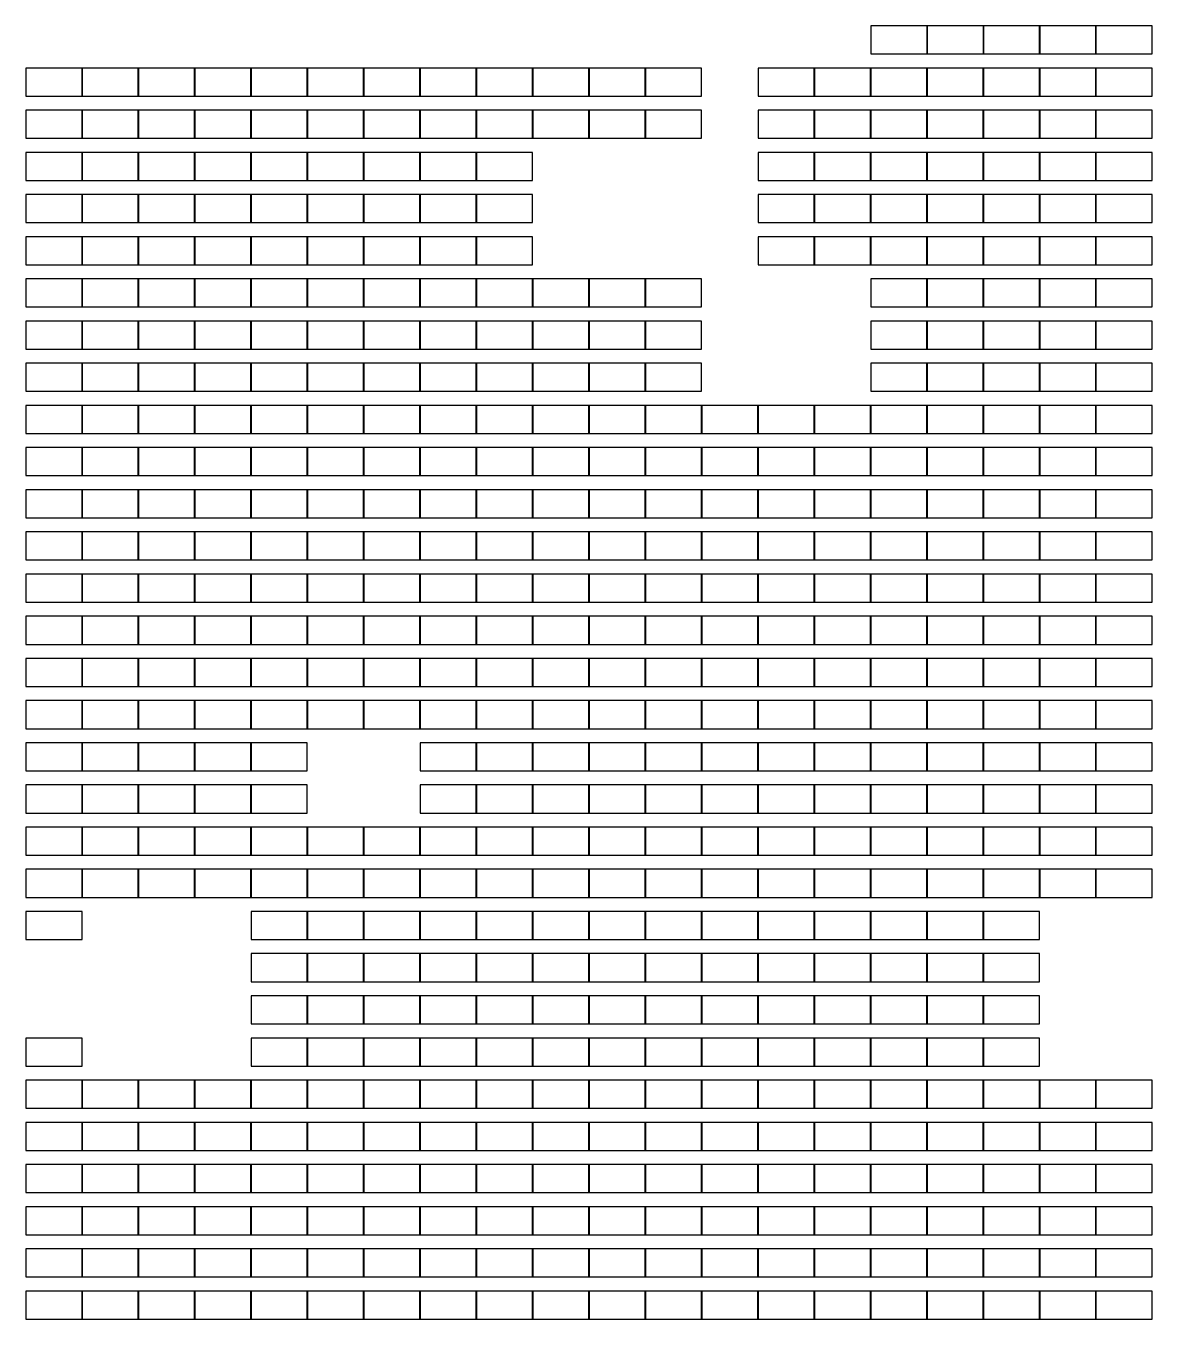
# Model space of a CAD drawing. Header units: inches. Extents: x 13940 to 21108, y 1125 to 4857.
# Drawn here: x 14092 to 15637, y 1160 to 2932 of the extents above; entities that cross this region are included whole.
import ezdxf

# ---------------------------------------------------------------- set-up
doc = ezdxf.new("R2010")
doc.units = ezdxf.units.IN
doc.header["$MEASUREMENT"] = 0
doc.layers.add('Panels', color=5, linetype='Continuous')

msp = doc.modelspace()

# ---------------------------------------------------------------- linework, layer by layer
at = {"layer": 'Panels', "color": 7, "true_color": 0xffffff, "elevation": -25.3}
for points in [[(15251.1, 2893.9), (15328.1, 2893.9), (15328.1, 2932.4), (15251.1, 2932.4)], [(15328.3, 2893.9), (15405.3, 2893.9), (15405.3, 2932.4), (15328.3, 2932.4)], [(15405.3, 2893.9), (15482.3, 2893.9), (15482.3, 2932.4), (15405.3, 2932.4)], [(15482.6, 2893.9), (15559.6, 2893.9), (15559.6, 2932.4), (15482.6, 2932.4)], [(15559.8, 2893.9), (15636.8, 2893.9), (15636.8, 2932.4), (15559.8, 2932.4)], [(14092.1, 2836.1), (14169.1, 2836.1), (14169.1, 2874.6), (14092.1, 2874.6)], [(14169.3, 2836.1), (14246.3, 2836.1), (14246.3, 2874.6), (14169.3, 2874.6)], [(14246.6, 2836.1), (14323.6, 2836.1), (14323.6, 2874.6), (14246.6, 2874.6)], [(14323.8, 2836.1), (14400.8, 2836.1), (14400.8, 2874.6), (14323.8, 2874.6)], [(14401.1, 2836.1), (14478.1, 2836.1), (14478.1, 2874.6), (14401.1, 2874.6)], [(14478.3, 2836.1), (14555.3, 2836.1), (14555.3, 2874.6), (14478.3, 2874.6)], [(14555.6, 2836.1), (14632.6, 2836.1), (14632.6, 2874.6), (14555.6, 2874.6)], [(14632.8, 2836.1), (14709.8, 2836.1), (14709.8, 2874.6), (14632.8, 2874.6)], [(14710.1, 2836.1), (14787.1, 2836.1), (14787.1, 2874.6), (14710.1, 2874.6)], [(14787.3, 2836.1), (14864.3, 2836.1), (14864.3, 2874.6), (14787.3, 2874.6)], [(14864.6, 2836.1), (14941.6, 2836.1), (14941.6, 2874.6), (14864.6, 2874.6)], [(14941.8, 2836.1), (15018.8, 2836.1), (15018.8, 2874.6), (14941.8, 2874.6)], [(15096.3, 2836.1), (15173.3, 2836.1), (15173.3, 2874.6), (15096.3, 2874.6)], [(15173.6, 2836.1), (15250.6, 2836.1), (15250.6, 2874.6), (15173.6, 2874.6)], [(15250.8, 2836.1), (15327.8, 2836.1), (15327.8, 2874.6), (15250.8, 2874.6)], [(15328.1, 2836.1), (15405.1, 2836.1), (15405.1, 2874.6), (15328.1, 2874.6)], [(15405.3, 2836.1), (15482.3, 2836.1), (15482.3, 2874.6), (15405.3, 2874.6)], [(15482.6, 2836.1), (15559.6, 2836.1), (15559.6, 2874.6), (15482.6, 2874.6)], [(15559.8, 2836.1), (15636.8, 2836.1), (15636.8, 2874.6), (15559.8, 2874.6)], [(14092.1, 2778.3), (14169.1, 2778.3), (14169.1, 2816.8), (14092.1, 2816.8)], [(14169.3, 2778.3), (14246.3, 2778.3), (14246.3, 2816.8), (14169.3, 2816.8)], [(14246.6, 2778.3), (14323.6, 2778.3), (14323.6, 2816.8), (14246.6, 2816.8)], [(14323.8, 2778.3), (14400.8, 2778.3), (14400.8, 2816.8), (14323.8, 2816.8)], [(14401.1, 2778.3), (14478.1, 2778.3), (14478.1, 2816.8), (14401.1, 2816.8)], [(14478.3, 2778.3), (14555.3, 2778.3), (14555.3, 2816.8), (14478.3, 2816.8)], [(14555.6, 2778.3), (14632.6, 2778.3), (14632.6, 2816.8), (14555.6, 2816.8)], [(14632.8, 2778.3), (14709.8, 2778.3), (14709.8, 2816.8), (14632.8, 2816.8)], [(14710.1, 2778.3), (14787.1, 2778.3), (14787.1, 2816.8), (14710.1, 2816.8)], [(14787.3, 2778.3), (14864.3, 2778.3), (14864.3, 2816.8), (14787.3, 2816.8)], [(14864.6, 2778.3), (14941.6, 2778.3), (14941.6, 2816.8), (14864.6, 2816.8)], [(14941.8, 2778.3), (15018.8, 2778.3), (15018.8, 2816.8), (14941.8, 2816.8)], [(15096.3, 2778.3), (15173.3, 2778.3), (15173.3, 2816.8), (15096.3, 2816.8)], [(15173.6, 2778.3), (15250.6, 2778.3), (15250.6, 2816.8), (15173.6, 2816.8)], [(15250.8, 2778.3), (15327.8, 2778.3), (15327.8, 2816.8), (15250.8, 2816.8)], [(15328.1, 2778.3), (15405.1, 2778.3), (15405.1, 2816.8), (15328.1, 2816.8)], [(15405.3, 2778.3), (15482.3, 2778.3), (15482.3, 2816.8), (15405.3, 2816.8)], [(15482.6, 2778.3), (15559.6, 2778.3), (15559.6, 2816.8), (15482.6, 2816.8)], [(15559.8, 2778.3), (15636.8, 2778.3), (15636.8, 2816.8), (15559.8, 2816.8)], [(14092.1, 2720.5), (14169.1, 2720.5), (14169.1, 2759), (14092.1, 2759)], [(14169.3, 2720.5), (14246.3, 2720.5), (14246.3, 2759), (14169.3, 2759)], [(14246.6, 2720.5), (14323.6, 2720.5), (14323.6, 2759), (14246.6, 2759)], [(14323.8, 2720.5), (14400.8, 2720.5), (14400.8, 2759), (14323.8, 2759)], [(14401.1, 2720.5), (14478.1, 2720.5), (14478.1, 2759), (14401.1, 2759)], [(14478.3, 2720.5), (14555.3, 2720.5), (14555.3, 2759), (14478.3, 2759)], [(14555.6, 2720.5), (14632.6, 2720.5), (14632.6, 2759), (14555.6, 2759)], [(14632.8, 2720.5), (14709.8, 2720.5), (14709.8, 2759), (14632.8, 2759)], [(14710.1, 2720.5), (14787.1, 2720.5), (14787.1, 2759), (14710.1, 2759)], [(15096.3, 2720.5), (15173.3, 2720.5), (15173.3, 2759), (15096.3, 2759)], [(15173.6, 2720.5), (15250.6, 2720.5), (15250.6, 2759), (15173.6, 2759)], [(15250.8, 2720.5), (15327.8, 2720.5), (15327.8, 2759), (15250.8, 2759)], [(15328.1, 2720.5), (15405.1, 2720.5), (15405.1, 2759), (15328.1, 2759)], [(15405.3, 2720.5), (15482.3, 2720.5), (15482.3, 2759), (15405.3, 2759)], [(15482.6, 2720.5), (15559.6, 2720.5), (15559.6, 2759), (15482.6, 2759)], [(15559.8, 2720.5), (15636.8, 2720.5), (15636.8, 2759), (15559.8, 2759)], [(14092.1, 2662.7), (14169.1, 2662.7), (14169.1, 2701.2), (14092.1, 2701.2)], [(14169.3, 2662.7), (14246.3, 2662.7), (14246.3, 2701.2), (14169.3, 2701.2)], [(14246.6, 2662.7), (14323.6, 2662.7), (14323.6, 2701.2), (14246.6, 2701.2)], [(14323.8, 2662.7), (14400.8, 2662.7), (14400.8, 2701.2), (14323.8, 2701.2)], [(14401.1, 2662.7), (14478.1, 2662.7), (14478.1, 2701.2), (14401.1, 2701.2)], [(14478.3, 2662.7), (14555.3, 2662.7), (14555.3, 2701.2), (14478.3, 2701.2)], [(14555.6, 2662.7), (14632.6, 2662.7), (14632.6, 2701.2), (14555.6, 2701.2)], [(14632.8, 2662.7), (14709.8, 2662.7), (14709.8, 2701.2), (14632.8, 2701.2)], [(14710.1, 2662.7), (14787.1, 2662.7), (14787.1, 2701.2), (14710.1, 2701.2)], [(15096.3, 2662.7), (15173.3, 2662.7), (15173.3, 2701.2), (15096.3, 2701.2)], [(15173.6, 2662.7), (15250.6, 2662.7), (15250.6, 2701.2), (15173.6, 2701.2)], [(15250.8, 2662.7), (15327.8, 2662.7), (15327.8, 2701.2), (15250.8, 2701.2)], [(15328.1, 2662.7), (15405.1, 2662.7), (15405.1, 2701.2), (15328.1, 2701.2)], [(15405.3, 2662.7), (15482.3, 2662.7), (15482.3, 2701.2), (15405.3, 2701.2)], [(15482.6, 2662.7), (15559.6, 2662.7), (15559.6, 2701.2), (15482.6, 2701.2)], [(15559.8, 2662.7), (15636.8, 2662.7), (15636.8, 2701.2), (15559.8, 2701.2)], [(14092.1, 2604.9), (14169.1, 2604.9), (14169.1, 2643.4), (14092.1, 2643.4)], [(14169.3, 2604.9), (14246.3, 2604.9), (14246.3, 2643.4), (14169.3, 2643.4)], [(14246.6, 2604.9), (14323.6, 2604.9), (14323.6, 2643.4), (14246.6, 2643.4)], [(14323.8, 2604.9), (14400.8, 2604.9), (14400.8, 2643.4), (14323.8, 2643.4)], [(14401.1, 2604.9), (14478.1, 2604.9), (14478.1, 2643.4), (14401.1, 2643.4)], [(14478.3, 2604.9), (14555.3, 2604.9), (14555.3, 2643.4), (14478.3, 2643.4)], [(14555.6, 2604.9), (14632.6, 2604.9), (14632.6, 2643.4), (14555.6, 2643.4)], [(14632.8, 2604.9), (14709.8, 2604.9), (14709.8, 2643.4), (14632.8, 2643.4)], [(14710.1, 2604.9), (14787.1, 2604.9), (14787.1, 2643.4), (14710.1, 2643.4)], [(15096.3, 2604.9), (15173.3, 2604.9), (15173.3, 2643.4), (15096.3, 2643.4)], [(15173.6, 2604.9), (15250.6, 2604.9), (15250.6, 2643.4), (15173.6, 2643.4)], [(15250.8, 2604.9), (15327.8, 2604.9), (15327.8, 2643.4), (15250.8, 2643.4)], [(15328.1, 2604.9), (15405.1, 2604.9), (15405.1, 2643.4), (15328.1, 2643.4)], [(15405.3, 2604.9), (15482.3, 2604.9), (15482.3, 2643.4), (15405.3, 2643.4)], [(15482.6, 2604.9), (15559.6, 2604.9), (15559.6, 2643.4), (15482.6, 2643.4)], [(15559.8, 2604.9), (15636.8, 2604.9), (15636.8, 2643.4), (15559.8, 2643.4)], [(14092.1, 2547.1), (14169.1, 2547.1), (14169.1, 2585.6), (14092.1, 2585.6)], [(14169.3, 2547.1), (14246.3, 2547.1), (14246.3, 2585.6), (14169.3, 2585.6)], [(14246.6, 2547.1), (14323.6, 2547.1), (14323.6, 2585.6), (14246.6, 2585.6)], [(14323.8, 2547.1), (14400.8, 2547.1), (14400.8, 2585.6), (14323.8, 2585.6)], [(14401.1, 2547.1), (14478.1, 2547.1), (14478.1, 2585.6), (14401.1, 2585.6)], [(14478.3, 2547.1), (14555.3, 2547.1), (14555.3, 2585.6), (14478.3, 2585.6)], [(14555.6, 2547.1), (14632.6, 2547.1), (14632.6, 2585.6), (14555.6, 2585.6)], [(14632.8, 2547.1), (14709.8, 2547.1), (14709.8, 2585.6), (14632.8, 2585.6)], [(14710.1, 2547.1), (14787.1, 2547.1), (14787.1, 2585.6), (14710.1, 2585.6)], [(14787.3, 2547.1), (14864.3, 2547.1), (14864.3, 2585.6), (14787.3, 2585.6)], [(14864.6, 2547.1), (14941.6, 2547.1), (14941.6, 2585.6), (14864.6, 2585.6)], [(14941.8, 2547.1), (15018.8, 2547.1), (15018.8, 2585.6), (14941.8, 2585.6)], [(15250.8, 2547.1), (15327.8, 2547.1), (15327.8, 2585.6), (15250.8, 2585.6)], [(15328.1, 2547.1), (15405.1, 2547.1), (15405.1, 2585.6), (15328.1, 2585.6)], [(15405.3, 2547.1), (15482.3, 2547.1), (15482.3, 2585.6), (15405.3, 2585.6)], [(15482.6, 2547.1), (15559.6, 2547.1), (15559.6, 2585.6), (15482.6, 2585.6)], [(15559.8, 2547.1), (15636.8, 2547.1), (15636.8, 2585.6), (15559.8, 2585.6)], [(14092.1, 2489.3), (14169.1, 2489.3), (14169.1, 2527.8), (14092.1, 2527.8)], [(14169.3, 2489.3), (14246.3, 2489.3), (14246.3, 2527.8), (14169.3, 2527.8)], [(14246.6, 2489.3), (14323.6, 2489.3), (14323.6, 2527.8), (14246.6, 2527.8)], [(14323.8, 2489.3), (14400.8, 2489.3), (14400.8, 2527.8), (14323.8, 2527.8)], [(14401.1, 2489.3), (14478.1, 2489.3), (14478.1, 2527.8), (14401.1, 2527.8)], [(14478.3, 2489.3), (14555.3, 2489.3), (14555.3, 2527.8), (14478.3, 2527.8)], [(14555.6, 2489.3), (14632.6, 2489.3), (14632.6, 2527.8), (14555.6, 2527.8)], [(14632.8, 2489.3), (14709.8, 2489.3), (14709.8, 2527.8), (14632.8, 2527.8)], [(14710.1, 2489.3), (14787.1, 2489.3), (14787.1, 2527.8), (14710.1, 2527.8)], [(14787.3, 2489.3), (14864.3, 2489.3), (14864.3, 2527.8), (14787.3, 2527.8)], [(14864.6, 2489.3), (14941.6, 2489.3), (14941.6, 2527.8), (14864.6, 2527.8)], [(14941.8, 2489.3), (15018.8, 2489.3), (15018.8, 2527.8), (14941.8, 2527.8)], [(15250.8, 2489.3), (15327.8, 2489.3), (15327.8, 2527.8), (15250.8, 2527.8)], [(15328.1, 2489.3), (15405.1, 2489.3), (15405.1, 2527.8), (15328.1, 2527.8)], [(15405.3, 2489.3), (15482.3, 2489.3), (15482.3, 2527.8), (15405.3, 2527.8)], [(15482.6, 2489.3), (15559.6, 2489.3), (15559.6, 2527.8), (15482.6, 2527.8)], [(15559.8, 2489.3), (15636.8, 2489.3), (15636.8, 2527.8), (15559.8, 2527.8)], [(14092.1, 2431.5), (14169.1, 2431.5), (14169.1, 2469.9), (14092.1, 2469.9)], [(14169.3, 2431.5), (14246.3, 2431.5), (14246.3, 2469.9), (14169.3, 2469.9)], [(14246.6, 2431.5), (14323.6, 2431.5), (14323.6, 2469.9), (14246.6, 2469.9)], [(14323.8, 2431.5), (14400.8, 2431.5), (14400.8, 2469.9), (14323.8, 2469.9)], [(14401.1, 2431.5), (14478.1, 2431.5), (14478.1, 2469.9), (14401.1, 2469.9)], [(14478.3, 2431.5), (14555.3, 2431.5), (14555.3, 2469.9), (14478.3, 2469.9)], [(14555.6, 2431.5), (14632.6, 2431.5), (14632.6, 2469.9), (14555.6, 2469.9)], [(14632.8, 2431.5), (14709.8, 2431.5), (14709.8, 2469.9), (14632.8, 2469.9)], [(14710.1, 2431.5), (14787.1, 2431.5), (14787.1, 2469.9), (14710.1, 2469.9)], [(14787.3, 2431.5), (14864.3, 2431.5), (14864.3, 2469.9), (14787.3, 2469.9)], [(14864.6, 2431.5), (14941.6, 2431.5), (14941.6, 2469.9), (14864.6, 2469.9)], [(14941.8, 2431.5), (15018.8, 2431.5), (15018.8, 2469.9), (14941.8, 2469.9)], [(15250.8, 2431.5), (15327.8, 2431.5), (15327.8, 2469.9), (15250.8, 2469.9)], [(15328.1, 2431.5), (15405.1, 2431.5), (15405.1, 2469.9), (15328.1, 2469.9)], [(15405.3, 2431.5), (15482.3, 2431.5), (15482.3, 2469.9), (15405.3, 2469.9)], [(15482.6, 2431.5), (15559.6, 2431.5), (15559.6, 2469.9), (15482.6, 2469.9)], [(15559.8, 2431.5), (15636.8, 2431.5), (15636.8, 2469.9), (15559.8, 2469.9)], [(14092.1, 2373.7), (14169.1, 2373.7), (14169.1, 2412.1), (14092.1, 2412.1)], [(14169.3, 2373.7), (14246.3, 2373.7), (14246.3, 2412.1), (14169.3, 2412.1)], [(14246.6, 2373.7), (14323.6, 2373.7), (14323.6, 2412.1), (14246.6, 2412.1)], [(14323.8, 2373.7), (14400.8, 2373.7), (14400.8, 2412.1), (14323.8, 2412.1)], [(14401.1, 2373.7), (14478.1, 2373.7), (14478.1, 2412.1), (14401.1, 2412.1)], [(14478.3, 2373.7), (14555.3, 2373.7), (14555.3, 2412.1), (14478.3, 2412.1)], [(14555.6, 2373.7), (14632.6, 2373.7), (14632.6, 2412.1), (14555.6, 2412.1)], [(14632.8, 2373.7), (14709.8, 2373.7), (14709.8, 2412.1), (14632.8, 2412.1)], [(14710.1, 2373.7), (14787.1, 2373.7), (14787.1, 2412.1), (14710.1, 2412.1)], [(14787.3, 2373.7), (14864.3, 2373.7), (14864.3, 2412.1), (14787.3, 2412.1)], [(14864.6, 2373.7), (14941.6, 2373.7), (14941.6, 2412.1), (14864.6, 2412.1)], [(14941.8, 2373.7), (15018.8, 2373.7), (15018.8, 2412.1), (14941.8, 2412.1)], [(15019.1, 2373.7), (15096.1, 2373.7), (15096.1, 2412.1), (15019.1, 2412.1)], [(15096.3, 2373.7), (15173.3, 2373.7), (15173.3, 2412.1), (15096.3, 2412.1)], [(15173.6, 2373.7), (15250.6, 2373.7), (15250.6, 2412.1), (15173.6, 2412.1)], [(15250.8, 2373.7), (15327.8, 2373.7), (15327.8, 2412.1), (15250.8, 2412.1)], [(15328.1, 2373.7), (15405.1, 2373.7), (15405.1, 2412.1), (15328.1, 2412.1)], [(15405.3, 2373.7), (15482.3, 2373.7), (15482.3, 2412.1), (15405.3, 2412.1)], [(15482.6, 2373.7), (15559.6, 2373.7), (15559.6, 2412.1), (15482.6, 2412.1)], [(15559.8, 2373.7), (15636.8, 2373.7), (15636.8, 2412.1), (15559.8, 2412.1)], [(14092.1, 2315.9), (14169.1, 2315.9), (14169.1, 2354.3), (14092.1, 2354.3)], [(14169.3, 2315.9), (14246.3, 2315.9), (14246.3, 2354.3), (14169.3, 2354.3)], [(14246.6, 2315.9), (14323.6, 2315.9), (14323.6, 2354.3), (14246.6, 2354.3)], [(14323.8, 2315.9), (14400.8, 2315.9), (14400.8, 2354.3), (14323.8, 2354.3)], [(14401.1, 2315.9), (14478.1, 2315.9), (14478.1, 2354.3), (14401.1, 2354.3)], [(14478.3, 2315.9), (14555.3, 2315.9), (14555.3, 2354.3), (14478.3, 2354.3)], [(14555.6, 2315.9), (14632.6, 2315.9), (14632.6, 2354.3), (14555.6, 2354.3)], [(14632.8, 2315.9), (14709.8, 2315.9), (14709.8, 2354.3), (14632.8, 2354.3)], [(14710.1, 2315.9), (14787.1, 2315.9), (14787.1, 2354.3), (14710.1, 2354.3)], [(14787.3, 2315.9), (14864.3, 2315.9), (14864.3, 2354.3), (14787.3, 2354.3)], [(14864.6, 2315.9), (14941.6, 2315.9), (14941.6, 2354.3), (14864.6, 2354.3)], [(14941.8, 2315.9), (15018.8, 2315.9), (15018.8, 2354.3), (14941.8, 2354.3)], [(15019.1, 2315.9), (15096.1, 2315.9), (15096.1, 2354.3), (15019.1, 2354.3)], [(15096.3, 2315.9), (15173.3, 2315.9), (15173.3, 2354.3), (15096.3, 2354.3)], [(15173.6, 2315.9), (15250.6, 2315.9), (15250.6, 2354.3), (15173.6, 2354.3)], [(15250.8, 2315.9), (15327.8, 2315.9), (15327.8, 2354.3), (15250.8, 2354.3)], [(15328.1, 2315.9), (15405.1, 2315.9), (15405.1, 2354.3), (15328.1, 2354.3)], [(15405.3, 2315.9), (15482.3, 2315.9), (15482.3, 2354.3), (15405.3, 2354.3)], [(15482.6, 2315.9), (15559.6, 2315.9), (15559.6, 2354.3), (15482.6, 2354.3)], [(15559.8, 2315.9), (15636.8, 2315.9), (15636.8, 2354.3), (15559.8, 2354.3)], [(14092.1, 2258.1), (14169.1, 2258.1), (14169.1, 2296.5), (14092.1, 2296.5)], [(14169.3, 2258.1), (14246.3, 2258.1), (14246.3, 2296.5), (14169.3, 2296.5)], [(14246.6, 2258.1), (14323.6, 2258.1), (14323.6, 2296.5), (14246.6, 2296.5)], [(14323.8, 2258.1), (14400.8, 2258.1), (14400.8, 2296.5), (14323.8, 2296.5)], [(14401.1, 2258.1), (14478.1, 2258.1), (14478.1, 2296.5), (14401.1, 2296.5)], [(14478.3, 2258.1), (14555.3, 2258.1), (14555.3, 2296.5), (14478.3, 2296.5)], [(14555.6, 2258.1), (14632.6, 2258.1), (14632.6, 2296.5), (14555.6, 2296.5)], [(14632.8, 2258.1), (14709.8, 2258.1), (14709.8, 2296.5), (14632.8, 2296.5)], [(14710.1, 2258.1), (14787.1, 2258.1), (14787.1, 2296.5), (14710.1, 2296.5)], [(14787.3, 2258.1), (14864.3, 2258.1), (14864.3, 2296.5), (14787.3, 2296.5)], [(14864.6, 2258.1), (14941.6, 2258.1), (14941.6, 2296.5), (14864.6, 2296.5)], [(14941.8, 2258.1), (15018.8, 2258.1), (15018.8, 2296.5), (14941.8, 2296.5)], [(15019.1, 2258.1), (15096.1, 2258.1), (15096.1, 2296.5), (15019.1, 2296.5)], [(15096.3, 2258.1), (15173.3, 2258.1), (15173.3, 2296.5), (15096.3, 2296.5)], [(15173.6, 2258.1), (15250.6, 2258.1), (15250.6, 2296.5), (15173.6, 2296.5)], [(15250.8, 2258.1), (15327.8, 2258.1), (15327.8, 2296.5), (15250.8, 2296.5)], [(15328.1, 2258.1), (15405.1, 2258.1), (15405.1, 2296.5), (15328.1, 2296.5)], [(15405.3, 2258.1), (15482.3, 2258.1), (15482.3, 2296.5), (15405.3, 2296.5)], [(15482.6, 2258.1), (15559.6, 2258.1), (15559.6, 2296.5), (15482.6, 2296.5)], [(15559.8, 2258.1), (15636.8, 2258.1), (15636.8, 2296.5), (15559.8, 2296.5)], [(14092.1, 2200.3), (14169.1, 2200.3), (14169.1, 2238.7), (14092.1, 2238.7)], [(14169.3, 2200.3), (14246.3, 2200.3), (14246.3, 2238.7), (14169.3, 2238.7)], [(14246.6, 2200.3), (14323.6, 2200.3), (14323.6, 2238.7), (14246.6, 2238.7)], [(14323.8, 2200.3), (14400.8, 2200.3), (14400.8, 2238.7), (14323.8, 2238.7)], [(14401.1, 2200.3), (14478.1, 2200.3), (14478.1, 2238.7), (14401.1, 2238.7)], [(14478.3, 2200.3), (14555.3, 2200.3), (14555.3, 2238.7), (14478.3, 2238.7)], [(14555.6, 2200.3), (14632.6, 2200.3), (14632.6, 2238.7), (14555.6, 2238.7)], [(14632.8, 2200.3), (14709.8, 2200.3), (14709.8, 2238.7), (14632.8, 2238.7)], [(14710.1, 2200.3), (14787.1, 2200.3), (14787.1, 2238.7), (14710.1, 2238.7)], [(14787.3, 2200.3), (14864.3, 2200.3), (14864.3, 2238.7), (14787.3, 2238.7)], [(14864.6, 2200.3), (14941.6, 2200.3), (14941.6, 2238.7), (14864.6, 2238.7)], [(14941.8, 2200.3), (15018.8, 2200.3), (15018.8, 2238.7), (14941.8, 2238.7)], [(15019.1, 2200.3), (15096.1, 2200.3), (15096.1, 2238.7), (15019.1, 2238.7)], [(15096.3, 2200.3), (15173.3, 2200.3), (15173.3, 2238.7), (15096.3, 2238.7)], [(15173.6, 2200.3), (15250.6, 2200.3), (15250.6, 2238.7), (15173.6, 2238.7)], [(15250.8, 2200.3), (15327.8, 2200.3), (15327.8, 2238.7), (15250.8, 2238.7)], [(15328.1, 2200.3), (15405.1, 2200.3), (15405.1, 2238.7), (15328.1, 2238.7)], [(15405.3, 2200.3), (15482.3, 2200.3), (15482.3, 2238.7), (15405.3, 2238.7)], [(15482.6, 2200.3), (15559.6, 2200.3), (15559.6, 2238.7), (15482.6, 2238.7)], [(15559.8, 2200.3), (15636.8, 2200.3), (15636.8, 2238.7), (15559.8, 2238.7)], [(14092.1, 2142.4), (14169.1, 2142.4), (14169.1, 2180.9), (14092.1, 2180.9)], [(14169.3, 2142.4), (14246.3, 2142.4), (14246.3, 2180.9), (14169.3, 2180.9)], [(14246.6, 2142.4), (14323.6, 2142.4), (14323.6, 2180.9), (14246.6, 2180.9)], [(14323.8, 2142.4), (14400.8, 2142.4), (14400.8, 2180.9), (14323.8, 2180.9)], [(14401.1, 2142.4), (14478.1, 2142.4), (14478.1, 2180.9), (14401.1, 2180.9)], [(14478.3, 2142.4), (14555.3, 2142.4), (14555.3, 2180.9), (14478.3, 2180.9)], [(14555.6, 2142.4), (14632.6, 2142.4), (14632.6, 2180.9), (14555.6, 2180.9)], [(14632.8, 2142.4), (14709.8, 2142.4), (14709.8, 2180.9), (14632.8, 2180.9)], [(14710.1, 2142.4), (14787.1, 2142.4), (14787.1, 2180.9), (14710.1, 2180.9)], [(14787.3, 2142.4), (14864.3, 2142.4), (14864.3, 2180.9), (14787.3, 2180.9)], [(14864.6, 2142.4), (14941.6, 2142.4), (14941.6, 2180.9), (14864.6, 2180.9)], [(14941.8, 2142.4), (15018.8, 2142.4), (15018.8, 2180.9), (14941.8, 2180.9)], [(15019.1, 2142.4), (15096.1, 2142.4), (15096.1, 2180.9), (15019.1, 2180.9)], [(15096.3, 2142.4), (15173.3, 2142.4), (15173.3, 2180.9), (15096.3, 2180.9)], [(15173.6, 2142.4), (15250.6, 2142.4), (15250.6, 2180.9), (15173.6, 2180.9)], [(15250.8, 2142.4), (15327.8, 2142.4), (15327.8, 2180.9), (15250.8, 2180.9)], [(15328.1, 2142.4), (15405.1, 2142.4), (15405.1, 2180.9), (15328.1, 2180.9)], [(15405.3, 2142.4), (15482.3, 2142.4), (15482.3, 2180.9), (15405.3, 2180.9)], [(15482.6, 2142.4), (15559.6, 2142.4), (15559.6, 2180.9), (15482.6, 2180.9)], [(15559.8, 2142.4), (15636.8, 2142.4), (15636.8, 2180.9), (15559.8, 2180.9)], [(14092.1, 2084.6), (14169.1, 2084.6), (14169.1, 2123.1), (14092.1, 2123.1)], [(14169.3, 2084.6), (14246.3, 2084.6), (14246.3, 2123.1), (14169.3, 2123.1)], [(14246.6, 2084.6), (14323.6, 2084.6), (14323.6, 2123.1), (14246.6, 2123.1)], [(14323.8, 2084.6), (14400.8, 2084.6), (14400.8, 2123.1), (14323.8, 2123.1)], [(14401.1, 2084.6), (14478.1, 2084.6), (14478.1, 2123.1), (14401.1, 2123.1)], [(14478.3, 2084.6), (14555.3, 2084.6), (14555.3, 2123.1), (14478.3, 2123.1)], [(14555.6, 2084.6), (14632.6, 2084.6), (14632.6, 2123.1), (14555.6, 2123.1)], [(14632.8, 2084.6), (14709.8, 2084.6), (14709.8, 2123.1), (14632.8, 2123.1)], [(14710.1, 2084.6), (14787.1, 2084.6), (14787.1, 2123.1), (14710.1, 2123.1)], [(14787.3, 2084.6), (14864.3, 2084.6), (14864.3, 2123.1), (14787.3, 2123.1)], [(14864.6, 2084.6), (14941.6, 2084.6), (14941.6, 2123.1), (14864.6, 2123.1)], [(14941.8, 2084.6), (15018.8, 2084.6), (15018.8, 2123.1), (14941.8, 2123.1)], [(15019.1, 2084.6), (15096.1, 2084.6), (15096.1, 2123.1), (15019.1, 2123.1)], [(15096.3, 2084.6), (15173.3, 2084.6), (15173.3, 2123.1), (15096.3, 2123.1)], [(15173.6, 2084.6), (15250.6, 2084.6), (15250.6, 2123.1), (15173.6, 2123.1)], [(15250.8, 2084.6), (15327.8, 2084.6), (15327.8, 2123.1), (15250.8, 2123.1)], [(15328.1, 2084.6), (15405.1, 2084.6), (15405.1, 2123.1), (15328.1, 2123.1)], [(15405.3, 2084.6), (15482.3, 2084.6), (15482.3, 2123.1), (15405.3, 2123.1)], [(15482.6, 2084.6), (15559.6, 2084.6), (15559.6, 2123.1), (15482.6, 2123.1)], [(15559.8, 2084.6), (15636.8, 2084.6), (15636.8, 2123.1), (15559.8, 2123.1)], [(14092.1, 2026.8), (14169.1, 2026.8), (14169.1, 2065.3), (14092.1, 2065.3)], [(14169.3, 2026.8), (14246.3, 2026.8), (14246.3, 2065.3), (14169.3, 2065.3)], [(14246.6, 2026.8), (14323.6, 2026.8), (14323.6, 2065.3), (14246.6, 2065.3)], [(14323.8, 2026.8), (14400.8, 2026.8), (14400.8, 2065.3), (14323.8, 2065.3)], [(14401.1, 2026.8), (14478.1, 2026.8), (14478.1, 2065.3), (14401.1, 2065.3)], [(14478.3, 2026.8), (14555.3, 2026.8), (14555.3, 2065.3), (14478.3, 2065.3)], [(14555.6, 2026.8), (14632.6, 2026.8), (14632.6, 2065.3), (14555.6, 2065.3)], [(14632.8, 2026.8), (14709.8, 2026.8), (14709.8, 2065.3), (14632.8, 2065.3)], [(14710.1, 2026.8), (14787.1, 2026.8), (14787.1, 2065.3), (14710.1, 2065.3)], [(14787.3, 2026.8), (14864.3, 2026.8), (14864.3, 2065.3), (14787.3, 2065.3)], [(14864.6, 2026.8), (14941.6, 2026.8), (14941.6, 2065.3), (14864.6, 2065.3)], [(14941.8, 2026.8), (15018.8, 2026.8), (15018.8, 2065.3), (14941.8, 2065.3)], [(15019.1, 2026.8), (15096.1, 2026.8), (15096.1, 2065.3), (15019.1, 2065.3)], [(15096.3, 2026.8), (15173.3, 2026.8), (15173.3, 2065.3), (15096.3, 2065.3)], [(15173.6, 2026.8), (15250.6, 2026.8), (15250.6, 2065.3), (15173.6, 2065.3)], [(15250.8, 2026.8), (15327.8, 2026.8), (15327.8, 2065.3), (15250.8, 2065.3)], [(15328.1, 2026.8), (15405.1, 2026.8), (15405.1, 2065.3), (15328.1, 2065.3)], [(15405.3, 2026.8), (15482.3, 2026.8), (15482.3, 2065.3), (15405.3, 2065.3)], [(15482.6, 2026.8), (15559.6, 2026.8), (15559.6, 2065.3), (15482.6, 2065.3)], [(15559.8, 2026.8), (15636.8, 2026.8), (15636.8, 2065.3), (15559.8, 2065.3)], [(14092.1, 1969), (14169.1, 1969), (14169.1, 2007.5), (14092.1, 2007.5)], [(14169.3, 1969), (14246.3, 1969), (14246.3, 2007.5), (14169.3, 2007.5)], [(14246.6, 1969), (14323.6, 1969), (14323.6, 2007.5), (14246.6, 2007.5)], [(14323.8, 1969), (14400.8, 1969), (14400.8, 2007.5), (14323.8, 2007.5)], [(14401.1, 1969), (14478.1, 1969), (14478.1, 2007.5), (14401.1, 2007.5)], [(14478.3, 1969), (14555.3, 1969), (14555.3, 2007.5), (14478.3, 2007.5)], [(14555.6, 1969), (14632.6, 1969), (14632.6, 2007.5), (14555.6, 2007.5)], [(14632.8, 1969), (14709.8, 1969), (14709.8, 2007.5), (14632.8, 2007.5)], [(14710.1, 1969), (14787.1, 1969), (14787.1, 2007.5), (14710.1, 2007.5)], [(14787.3, 1969), (14864.3, 1969), (14864.3, 2007.5), (14787.3, 2007.5)], [(14864.6, 1969), (14941.6, 1969), (14941.6, 2007.5), (14864.6, 2007.5)], [(14941.8, 1969), (15018.8, 1969), (15018.8, 2007.5), (14941.8, 2007.5)], [(15019.1, 1969), (15096.1, 1969), (15096.1, 2007.5), (15019.1, 2007.5)], [(15096.3, 1969), (15173.3, 1969), (15173.3, 2007.5), (15096.3, 2007.5)], [(15173.6, 1969), (15250.6, 1969), (15250.6, 2007.5), (15173.6, 2007.5)], [(15250.8, 1969), (15327.8, 1969), (15327.8, 2007.5), (15250.8, 2007.5)], [(15328.1, 1969), (15405.1, 1969), (15405.1, 2007.5), (15328.1, 2007.5)], [(15405.3, 1969), (15482.3, 1969), (15482.3, 2007.5), (15405.3, 2007.5)], [(15482.6, 1969), (15559.6, 1969), (15559.6, 2007.5), (15482.6, 2007.5)], [(15559.8, 1969), (15636.8, 1969), (15636.8, 2007.5), (15559.8, 2007.5)], [(14092.1, 1911.2), (14169.1, 1911.2), (14169.1, 1949.7), (14092.1, 1949.7)], [(14169.3, 1911.2), (14246.3, 1911.2), (14246.3, 1949.7), (14169.3, 1949.7)], [(14246.6, 1911.2), (14323.6, 1911.2), (14323.6, 1949.7), (14246.6, 1949.7)], [(14323.8, 1911.2), (14400.8, 1911.2), (14400.8, 1949.7), (14323.8, 1949.7)], [(14401.1, 1911.2), (14478.1, 1911.2), (14478.1, 1949.7), (14401.1, 1949.7)], [(14632.8, 1911.2), (14709.8, 1911.2), (14709.8, 1949.7), (14632.8, 1949.7)], [(14710.1, 1911.2), (14787.1, 1911.2), (14787.1, 1949.7), (14710.1, 1949.7)], [(14787.3, 1911.2), (14864.3, 1911.2), (14864.3, 1949.7), (14787.3, 1949.7)], [(14864.6, 1911.2), (14941.6, 1911.2), (14941.6, 1949.7), (14864.6, 1949.7)], [(14941.8, 1911.2), (15018.8, 1911.2), (15018.8, 1949.7), (14941.8, 1949.7)], [(15019.1, 1911.2), (15096.1, 1911.2), (15096.1, 1949.7), (15019.1, 1949.7)], [(15096.3, 1911.2), (15173.3, 1911.2), (15173.3, 1949.7), (15096.3, 1949.7)], [(15173.6, 1911.2), (15250.6, 1911.2), (15250.6, 1949.7), (15173.6, 1949.7)], [(15250.8, 1911.2), (15327.8, 1911.2), (15327.8, 1949.7), (15250.8, 1949.7)], [(15328.1, 1911.2), (15405.1, 1911.2), (15405.1, 1949.7), (15328.1, 1949.7)], [(15405.3, 1911.2), (15482.3, 1911.2), (15482.3, 1949.7), (15405.3, 1949.7)], [(15482.6, 1911.2), (15559.6, 1911.2), (15559.6, 1949.7), (15482.6, 1949.7)], [(15559.8, 1911.2), (15636.8, 1911.2), (15636.8, 1949.7), (15559.8, 1949.7)], [(14092.1, 1853.4), (14169.1, 1853.4), (14169.1, 1891.9), (14092.1, 1891.9)], [(14169.3, 1853.4), (14246.3, 1853.4), (14246.3, 1891.9), (14169.3, 1891.9)], [(14246.6, 1853.4), (14323.6, 1853.4), (14323.6, 1891.9), (14246.6, 1891.9)], [(14323.8, 1853.4), (14400.8, 1853.4), (14400.8, 1891.9), (14323.8, 1891.9)], [(14401.1, 1853.4), (14478.1, 1853.4), (14478.1, 1891.9), (14401.1, 1891.9)], [(14632.8, 1853.4), (14709.8, 1853.4), (14709.8, 1891.9), (14632.8, 1891.9)], [(14710.1, 1853.4), (14787.1, 1853.4), (14787.1, 1891.9), (14710.1, 1891.9)], [(14787.3, 1853.4), (14864.3, 1853.4), (14864.3, 1891.9), (14787.3, 1891.9)], [(14864.6, 1853.4), (14941.6, 1853.4), (14941.6, 1891.9), (14864.6, 1891.9)], [(14941.8, 1853.4), (15018.8, 1853.4), (15018.8, 1891.9), (14941.8, 1891.9)], [(15019.1, 1853.4), (15096.1, 1853.4), (15096.1, 1891.9), (15019.1, 1891.9)], [(15096.3, 1853.4), (15173.3, 1853.4), (15173.3, 1891.9), (15096.3, 1891.9)], [(15173.6, 1853.4), (15250.6, 1853.4), (15250.6, 1891.9), (15173.6, 1891.9)], [(15250.8, 1853.4), (15327.8, 1853.4), (15327.8, 1891.9), (15250.8, 1891.9)], [(15328.1, 1853.4), (15405.1, 1853.4), (15405.1, 1891.9), (15328.1, 1891.9)], [(15405.3, 1853.4), (15482.3, 1853.4), (15482.3, 1891.9), (15405.3, 1891.9)], [(15482.6, 1853.4), (15559.6, 1853.4), (15559.6, 1891.9), (15482.6, 1891.9)], [(15559.8, 1853.4), (15636.8, 1853.4), (15636.8, 1891.9), (15559.8, 1891.9)], [(14092.1, 1795.6), (14169.1, 1795.6), (14169.1, 1834.1), (14092.1, 1834.1)], [(14169.3, 1795.6), (14246.3, 1795.6), (14246.3, 1834.1), (14169.3, 1834.1)], [(14246.6, 1795.6), (14323.6, 1795.6), (14323.6, 1834.1), (14246.6, 1834.1)], [(14323.8, 1795.6), (14400.8, 1795.6), (14400.8, 1834.1), (14323.8, 1834.1)], [(14401.1, 1795.6), (14478.1, 1795.6), (14478.1, 1834.1), (14401.1, 1834.1)], [(14478.3, 1795.6), (14555.3, 1795.6), (14555.3, 1834.1), (14478.3, 1834.1)], [(14555.6, 1795.6), (14632.6, 1795.6), (14632.6, 1834.1), (14555.6, 1834.1)], [(14632.8, 1795.6), (14709.8, 1795.6), (14709.8, 1834.1), (14632.8, 1834.1)], [(14710.1, 1795.6), (14787.1, 1795.6), (14787.1, 1834.1), (14710.1, 1834.1)], [(14787.3, 1795.6), (14864.3, 1795.6), (14864.3, 1834.1), (14787.3, 1834.1)], [(14864.6, 1795.6), (14941.6, 1795.6), (14941.6, 1834.1), (14864.6, 1834.1)], [(14941.8, 1795.6), (15018.8, 1795.6), (15018.8, 1834.1), (14941.8, 1834.1)], [(15019.1, 1795.6), (15096.1, 1795.6), (15096.1, 1834.1), (15019.1, 1834.1)], [(15096.3, 1795.6), (15173.3, 1795.6), (15173.3, 1834.1), (15096.3, 1834.1)], [(15173.6, 1795.6), (15250.6, 1795.6), (15250.6, 1834.1), (15173.6, 1834.1)], [(15250.8, 1795.6), (15327.8, 1795.6), (15327.8, 1834.1), (15250.8, 1834.1)], [(15328.1, 1795.6), (15405.1, 1795.6), (15405.1, 1834.1), (15328.1, 1834.1)], [(15405.3, 1795.6), (15482.3, 1795.6), (15482.3, 1834.1), (15405.3, 1834.1)], [(15482.6, 1795.6), (15559.6, 1795.6), (15559.6, 1834.1), (15482.6, 1834.1)], [(15559.8, 1795.6), (15636.8, 1795.6), (15636.8, 1834.1), (15559.8, 1834.1)], [(14092.1, 1737.8), (14169.1, 1737.8), (14169.1, 1776.3), (14092.1, 1776.3)], [(14169.3, 1737.8), (14246.3, 1737.8), (14246.3, 1776.3), (14169.3, 1776.3)], [(14246.6, 1737.8), (14323.6, 1737.8), (14323.6, 1776.3), (14246.6, 1776.3)], [(14323.8, 1737.8), (14400.8, 1737.8), (14400.8, 1776.3), (14323.8, 1776.3)], [(14401.1, 1737.8), (14478.1, 1737.8), (14478.1, 1776.3), (14401.1, 1776.3)], [(14478.3, 1737.8), (14555.3, 1737.8), (14555.3, 1776.3), (14478.3, 1776.3)], [(14555.6, 1737.8), (14632.6, 1737.8), (14632.6, 1776.3), (14555.6, 1776.3)], [(14632.8, 1737.8), (14709.8, 1737.8), (14709.8, 1776.3), (14632.8, 1776.3)], [(14710.1, 1737.8), (14787.1, 1737.8), (14787.1, 1776.3), (14710.1, 1776.3)], [(14787.3, 1737.8), (14864.3, 1737.8), (14864.3, 1776.3), (14787.3, 1776.3)], [(14864.6, 1737.8), (14941.6, 1737.8), (14941.6, 1776.3), (14864.6, 1776.3)], [(14941.8, 1737.8), (15018.8, 1737.8), (15018.8, 1776.3), (14941.8, 1776.3)], [(15019.1, 1737.8), (15096.1, 1737.8), (15096.1, 1776.3), (15019.1, 1776.3)], [(15096.3, 1737.8), (15173.3, 1737.8), (15173.3, 1776.3), (15096.3, 1776.3)], [(15173.6, 1737.8), (15250.6, 1737.8), (15250.6, 1776.3), (15173.6, 1776.3)], [(15250.8, 1737.8), (15327.8, 1737.8), (15327.8, 1776.3), (15250.8, 1776.3)], [(15328.1, 1737.8), (15405.1, 1737.8), (15405.1, 1776.3), (15328.1, 1776.3)], [(15405.3, 1737.8), (15482.3, 1737.8), (15482.3, 1776.3), (15405.3, 1776.3)], [(15482.6, 1737.8), (15559.6, 1737.8), (15559.6, 1776.3), (15482.6, 1776.3)], [(15559.8, 1737.8), (15636.8, 1737.8), (15636.8, 1776.3), (15559.8, 1776.3)], [(14092.1, 1680), (14169.1, 1680), (14169.1, 1718.5), (14092.1, 1718.5)], [(14401.1, 1680), (14478.1, 1680), (14478.1, 1718.5), (14401.1, 1718.5)], [(14478.3, 1680), (14555.3, 1680), (14555.3, 1718.5), (14478.3, 1718.5)], [(14555.6, 1680), (14632.6, 1680), (14632.6, 1718.5), (14555.6, 1718.5)], [(14632.8, 1680), (14709.8, 1680), (14709.8, 1718.5), (14632.8, 1718.5)], [(14710.1, 1680), (14787.1, 1680), (14787.1, 1718.5), (14710.1, 1718.5)], [(14787.3, 1680), (14864.3, 1680), (14864.3, 1718.5), (14787.3, 1718.5)], [(14864.6, 1680), (14941.6, 1680), (14941.6, 1718.5), (14864.6, 1718.5)], [(14941.8, 1680), (15018.8, 1680), (15018.8, 1718.5), (14941.8, 1718.5)], [(15019.1, 1680), (15096.1, 1680), (15096.1, 1718.5), (15019.1, 1718.5)], [(15096.3, 1680), (15173.3, 1680), (15173.3, 1718.5), (15096.3, 1718.5)], [(15173.6, 1680), (15250.6, 1680), (15250.6, 1718.5), (15173.6, 1718.5)], [(15250.8, 1680), (15327.8, 1680), (15327.8, 1718.5), (15250.8, 1718.5)], [(15328.1, 1680), (15405.1, 1680), (15405.1, 1718.5), (15328.1, 1718.5)], [(15405.3, 1680), (15482.3, 1680), (15482.3, 1718.5), (15405.3, 1718.5)], [(14401.1, 1622.2), (14478.1, 1622.2), (14478.1, 1660.7), (14401.1, 1660.7)], [(14478.3, 1622.2), (14555.3, 1622.2), (14555.3, 1660.7), (14478.3, 1660.7)], [(14555.6, 1622.2), (14632.6, 1622.2), (14632.6, 1660.7), (14555.6, 1660.7)], [(14632.8, 1622.2), (14709.8, 1622.2), (14709.8, 1660.7), (14632.8, 1660.7)], [(14710.1, 1622.2), (14787.1, 1622.2), (14787.1, 1660.7), (14710.1, 1660.7)], [(14787.3, 1622.2), (14864.3, 1622.2), (14864.3, 1660.7), (14787.3, 1660.7)], [(14864.6, 1622.2), (14941.6, 1622.2), (14941.6, 1660.7), (14864.6, 1660.7)], [(14941.8, 1622.2), (15018.8, 1622.2), (15018.8, 1660.7), (14941.8, 1660.7)], [(15019.1, 1622.2), (15096.1, 1622.2), (15096.1, 1660.7), (15019.1, 1660.7)], [(15096.3, 1622.2), (15173.3, 1622.2), (15173.3, 1660.7), (15096.3, 1660.7)], [(15173.6, 1622.2), (15250.6, 1622.2), (15250.6, 1660.7), (15173.6, 1660.7)], [(15250.8, 1622.2), (15327.8, 1622.2), (15327.8, 1660.7), (15250.8, 1660.7)], [(15328.1, 1622.2), (15405.1, 1622.2), (15405.1, 1660.7), (15328.1, 1660.7)], [(15405.3, 1622.2), (15482.3, 1622.2), (15482.3, 1660.7), (15405.3, 1660.7)], [(14401.1, 1564.4), (14478.1, 1564.4), (14478.1, 1602.8), (14401.1, 1602.8)], [(14478.3, 1564.4), (14555.3, 1564.4), (14555.3, 1602.8), (14478.3, 1602.8)], [(14555.6, 1564.4), (14632.6, 1564.4), (14632.6, 1602.8), (14555.6, 1602.8)], [(14632.8, 1564.4), (14709.8, 1564.4), (14709.8, 1602.8), (14632.8, 1602.8)], [(14710.1, 1564.4), (14787.1, 1564.4), (14787.1, 1602.8), (14710.1, 1602.8)], [(14787.3, 1564.4), (14864.3, 1564.4), (14864.3, 1602.8), (14787.3, 1602.8)], [(14864.6, 1564.4), (14941.6, 1564.4), (14941.6, 1602.8), (14864.6, 1602.8)], [(14941.8, 1564.4), (15018.8, 1564.4), (15018.8, 1602.8), (14941.8, 1602.8)], [(15019.1, 1564.4), (15096.1, 1564.4), (15096.1, 1602.8), (15019.1, 1602.8)], [(15096.3, 1564.4), (15173.3, 1564.4), (15173.3, 1602.8), (15096.3, 1602.8)], [(15173.6, 1564.4), (15250.6, 1564.4), (15250.6, 1602.8), (15173.6, 1602.8)], [(15250.8, 1564.4), (15327.8, 1564.4), (15327.8, 1602.8), (15250.8, 1602.8)], [(15328.1, 1564.4), (15405.1, 1564.4), (15405.1, 1602.8), (15328.1, 1602.8)], [(15405.3, 1564.4), (15482.3, 1564.4), (15482.3, 1602.8), (15405.3, 1602.8)], [(14092.1, 1506.6), (14169.1, 1506.6), (14169.1, 1545), (14092.1, 1545)], [(14401.1, 1506.6), (14478.1, 1506.6), (14478.1, 1545), (14401.1, 1545)], [(14478.3, 1506.6), (14555.3, 1506.6), (14555.3, 1545), (14478.3, 1545)], [(14555.6, 1506.6), (14632.6, 1506.6), (14632.6, 1545), (14555.6, 1545)], [(14632.8, 1506.6), (14709.8, 1506.6), (14709.8, 1545), (14632.8, 1545)], [(14710.1, 1506.6), (14787.1, 1506.6), (14787.1, 1545), (14710.1, 1545)], [(14787.3, 1506.6), (14864.3, 1506.6), (14864.3, 1545), (14787.3, 1545)], [(14864.6, 1506.6), (14941.6, 1506.6), (14941.6, 1545), (14864.6, 1545)], [(14941.8, 1506.6), (15018.8, 1506.6), (15018.8, 1545), (14941.8, 1545)], [(15019.1, 1506.6), (15096.1, 1506.6), (15096.1, 1545), (15019.1, 1545)], [(15096.3, 1506.6), (15173.3, 1506.6), (15173.3, 1545), (15096.3, 1545)], [(15173.6, 1506.6), (15250.6, 1506.6), (15250.6, 1545), (15173.6, 1545)], [(15250.8, 1506.6), (15327.8, 1506.6), (15327.8, 1545), (15250.8, 1545)], [(15328.1, 1506.6), (15405.1, 1506.6), (15405.1, 1545), (15328.1, 1545)], [(15405.3, 1506.6), (15482.3, 1506.6), (15482.3, 1545), (15405.3, 1545)], [(14092.1, 1448.8), (14169.1, 1448.8), (14169.1, 1487.2), (14092.1, 1487.2)], [(14169.3, 1448.8), (14246.3, 1448.8), (14246.3, 1487.2), (14169.3, 1487.2)], [(14246.6, 1448.8), (14323.6, 1448.8), (14323.6, 1487.2), (14246.6, 1487.2)], [(14323.8, 1448.8), (14400.8, 1448.8), (14400.8, 1487.2), (14323.8, 1487.2)], [(14401.1, 1448.8), (14478.1, 1448.8), (14478.1, 1487.2), (14401.1, 1487.2)], [(14478.3, 1448.8), (14555.3, 1448.8), (14555.3, 1487.2), (14478.3, 1487.2)], [(14555.6, 1448.8), (14632.6, 1448.8), (14632.6, 1487.2), (14555.6, 1487.2)], [(14632.8, 1448.8), (14709.8, 1448.8), (14709.8, 1487.2), (14632.8, 1487.2)], [(14710.1, 1448.8), (14787.1, 1448.8), (14787.1, 1487.2), (14710.1, 1487.2)], [(14787.3, 1448.8), (14864.3, 1448.8), (14864.3, 1487.2), (14787.3, 1487.2)], [(14864.6, 1448.8), (14941.6, 1448.8), (14941.6, 1487.2), (14864.6, 1487.2)], [(14941.8, 1448.8), (15018.8, 1448.8), (15018.8, 1487.2), (14941.8, 1487.2)], [(15019.1, 1448.8), (15096.1, 1448.8), (15096.1, 1487.2), (15019.1, 1487.2)], [(15096.3, 1448.8), (15173.3, 1448.8), (15173.3, 1487.2), (15096.3, 1487.2)], [(15173.6, 1448.8), (15250.6, 1448.8), (15250.6, 1487.2), (15173.6, 1487.2)], [(15250.8, 1448.8), (15327.8, 1448.8), (15327.8, 1487.2), (15250.8, 1487.2)], [(15328.1, 1448.8), (15405.1, 1448.8), (15405.1, 1487.2), (15328.1, 1487.2)], [(15405.3, 1448.8), (15482.3, 1448.8), (15482.3, 1487.2), (15405.3, 1487.2)], [(15482.6, 1448.8), (15559.6, 1448.8), (15559.6, 1487.2), (15482.6, 1487.2)], [(15559.8, 1448.8), (15636.8, 1448.8), (15636.8, 1487.2), (15559.8, 1487.2)], [(14092.1, 1391), (14169.1, 1391), (14169.1, 1429.4), (14092.1, 1429.4)], [(14169.3, 1391), (14246.3, 1391), (14246.3, 1429.4), (14169.3, 1429.4)], [(14246.6, 1391), (14323.6, 1391), (14323.6, 1429.4), (14246.6, 1429.4)], [(14323.8, 1391), (14400.8, 1391), (14400.8, 1429.4), (14323.8, 1429.4)], [(14401.1, 1391), (14478.1, 1391), (14478.1, 1429.4), (14401.1, 1429.4)], [(14478.3, 1391), (14555.3, 1391), (14555.3, 1429.4), (14478.3, 1429.4)], [(14555.6, 1391), (14632.6, 1391), (14632.6, 1429.4), (14555.6, 1429.4)], [(14632.8, 1391), (14709.8, 1391), (14709.8, 1429.4), (14632.8, 1429.4)], [(14710.1, 1391), (14787.1, 1391), (14787.1, 1429.4), (14710.1, 1429.4)], [(14787.3, 1391), (14864.3, 1391), (14864.3, 1429.4), (14787.3, 1429.4)], [(14864.6, 1391), (14941.6, 1391), (14941.6, 1429.4), (14864.6, 1429.4)], [(14941.8, 1391), (15018.8, 1391), (15018.8, 1429.4), (14941.8, 1429.4)], [(15019.1, 1391), (15096.1, 1391), (15096.1, 1429.4), (15019.1, 1429.4)], [(15096.3, 1391), (15173.3, 1391), (15173.3, 1429.4), (15096.3, 1429.4)], [(15173.6, 1391), (15250.6, 1391), (15250.6, 1429.4), (15173.6, 1429.4)], [(15250.8, 1391), (15327.8, 1391), (15327.8, 1429.4), (15250.8, 1429.4)], [(15328.1, 1391), (15405.1, 1391), (15405.1, 1429.4), (15328.1, 1429.4)], [(15405.3, 1391), (15482.3, 1391), (15482.3, 1429.4), (15405.3, 1429.4)], [(15482.6, 1391), (15559.6, 1391), (15559.6, 1429.4), (15482.6, 1429.4)], [(15559.8, 1391), (15636.8, 1391), (15636.8, 1429.4), (15559.8, 1429.4)], [(14092.1, 1333.2), (14169.1, 1333.2), (14169.1, 1371.6), (14092.1, 1371.6)], [(14169.3, 1333.2), (14246.3, 1333.2), (14246.3, 1371.6), (14169.3, 1371.6)], [(14246.6, 1333.2), (14323.6, 1333.2), (14323.6, 1371.6), (14246.6, 1371.6)], [(14323.8, 1333.2), (14400.8, 1333.2), (14400.8, 1371.6), (14323.8, 1371.6)], [(14401.1, 1333.2), (14478.1, 1333.2), (14478.1, 1371.6), (14401.1, 1371.6)], [(14478.3, 1333.2), (14555.3, 1333.2), (14555.3, 1371.6), (14478.3, 1371.6)], [(14555.6, 1333.2), (14632.6, 1333.2), (14632.6, 1371.6), (14555.6, 1371.6)], [(14632.8, 1333.2), (14709.8, 1333.2), (14709.8, 1371.6), (14632.8, 1371.6)], [(14710.1, 1333.2), (14787.1, 1333.2), (14787.1, 1371.6), (14710.1, 1371.6)], [(14787.3, 1333.2), (14864.3, 1333.2), (14864.3, 1371.6), (14787.3, 1371.6)], [(14864.6, 1333.2), (14941.6, 1333.2), (14941.6, 1371.6), (14864.6, 1371.6)], [(14941.8, 1333.2), (15018.8, 1333.2), (15018.8, 1371.6), (14941.8, 1371.6)], [(15019.1, 1333.2), (15096.1, 1333.2), (15096.1, 1371.6), (15019.1, 1371.6)], [(15096.3, 1333.2), (15173.3, 1333.2), (15173.3, 1371.6), (15096.3, 1371.6)], [(15173.6, 1333.2), (15250.6, 1333.2), (15250.6, 1371.6), (15173.6, 1371.6)], [(15250.8, 1333.2), (15327.8, 1333.2), (15327.8, 1371.6), (15250.8, 1371.6)], [(15328.1, 1333.2), (15405.1, 1333.2), (15405.1, 1371.6), (15328.1, 1371.6)], [(15405.3, 1333.2), (15482.3, 1333.2), (15482.3, 1371.6), (15405.3, 1371.6)], [(15482.6, 1333.2), (15559.6, 1333.2), (15559.6, 1371.6), (15482.6, 1371.6)], [(15559.8, 1333.2), (15636.8, 1333.2), (15636.8, 1371.6), (15559.8, 1371.6)], [(14092.1, 1275.3), (14169.1, 1275.3), (14169.1, 1313.8), (14092.1, 1313.8)], [(14169.3, 1275.3), (14246.3, 1275.3), (14246.3, 1313.8), (14169.3, 1313.8)], [(14246.6, 1275.3), (14323.6, 1275.3), (14323.6, 1313.8), (14246.6, 1313.8)], [(14323.8, 1275.3), (14400.8, 1275.3), (14400.8, 1313.8), (14323.8, 1313.8)], [(14401.1, 1275.3), (14478.1, 1275.3), (14478.1, 1313.8), (14401.1, 1313.8)], [(14478.3, 1275.3), (14555.3, 1275.3), (14555.3, 1313.8), (14478.3, 1313.8)], [(14555.6, 1275.3), (14632.6, 1275.3), (14632.6, 1313.8), (14555.6, 1313.8)], [(14632.8, 1275.3), (14709.8, 1275.3), (14709.8, 1313.8), (14632.8, 1313.8)], [(14710.1, 1275.3), (14787.1, 1275.3), (14787.1, 1313.8), (14710.1, 1313.8)], [(14787.3, 1275.3), (14864.3, 1275.3), (14864.3, 1313.8), (14787.3, 1313.8)], [(14864.6, 1275.3), (14941.6, 1275.3), (14941.6, 1313.8), (14864.6, 1313.8)], [(14941.8, 1275.3), (15018.8, 1275.3), (15018.8, 1313.8), (14941.8, 1313.8)], [(15019.1, 1275.3), (15096.1, 1275.3), (15096.1, 1313.8), (15019.1, 1313.8)], [(15096.3, 1275.3), (15173.3, 1275.3), (15173.3, 1313.8), (15096.3, 1313.8)], [(15173.6, 1275.3), (15250.6, 1275.3), (15250.6, 1313.8), (15173.6, 1313.8)], [(15250.8, 1275.3), (15327.8, 1275.3), (15327.8, 1313.8), (15250.8, 1313.8)], [(15328.1, 1275.3), (15405.1, 1275.3), (15405.1, 1313.8), (15328.1, 1313.8)], [(15405.3, 1275.3), (15482.3, 1275.3), (15482.3, 1313.8), (15405.3, 1313.8)], [(15482.6, 1275.3), (15559.6, 1275.3), (15559.6, 1313.8), (15482.6, 1313.8)], [(15559.8, 1275.3), (15636.8, 1275.3), (15636.8, 1313.8), (15559.8, 1313.8)], [(14092.1, 1217.5), (14169.1, 1217.5), (14169.1, 1256), (14092.1, 1256)], [(14169.3, 1217.5), (14246.3, 1217.5), (14246.3, 1256), (14169.3, 1256)], [(14246.6, 1217.5), (14323.6, 1217.5), (14323.6, 1256), (14246.6, 1256)], [(14323.8, 1217.5), (14400.8, 1217.5), (14400.8, 1256), (14323.8, 1256)], [(14401.1, 1217.5), (14478.1, 1217.5), (14478.1, 1256), (14401.1, 1256)], [(14478.3, 1217.5), (14555.3, 1217.5), (14555.3, 1256), (14478.3, 1256)], [(14555.6, 1217.5), (14632.6, 1217.5), (14632.6, 1256), (14555.6, 1256)], [(14632.8, 1217.5), (14709.8, 1217.5), (14709.8, 1256), (14632.8, 1256)], [(14710.1, 1217.5), (14787.1, 1217.5), (14787.1, 1256), (14710.1, 1256)], [(14787.3, 1217.5), (14864.3, 1217.5), (14864.3, 1256), (14787.3, 1256)], [(14864.6, 1217.5), (14941.6, 1217.5), (14941.6, 1256), (14864.6, 1256)], [(14941.8, 1217.5), (15018.8, 1217.5), (15018.8, 1256), (14941.8, 1256)], [(15019.1, 1217.5), (15096.1, 1217.5), (15096.1, 1256), (15019.1, 1256)], [(15096.3, 1217.5), (15173.3, 1217.5), (15173.3, 1256), (15096.3, 1256)], [(15173.6, 1217.5), (15250.6, 1217.5), (15250.6, 1256), (15173.6, 1256)], [(15250.8, 1217.5), (15327.8, 1217.5), (15327.8, 1256), (15250.8, 1256)], [(15328.1, 1217.5), (15405.1, 1217.5), (15405.1, 1256), (15328.1, 1256)], [(15405.3, 1217.5), (15482.3, 1217.5), (15482.3, 1256), (15405.3, 1256)], [(15482.6, 1217.5), (15559.6, 1217.5), (15559.6, 1256), (15482.6, 1256)], [(15559.8, 1217.5), (15636.8, 1217.5), (15636.8, 1256), (15559.8, 1256)], [(14092.1, 1159.7), (14169.1, 1159.7), (14169.1, 1198.2), (14092.1, 1198.2)], [(14169.3, 1159.7), (14246.3, 1159.7), (14246.3, 1198.2), (14169.3, 1198.2)], [(14246.6, 1159.7), (14323.6, 1159.7), (14323.6, 1198.2), (14246.6, 1198.2)], [(14323.8, 1159.7), (14400.8, 1159.7), (14400.8, 1198.2), (14323.8, 1198.2)], [(14401.1, 1159.7), (14478.1, 1159.7), (14478.1, 1198.2), (14401.1, 1198.2)], [(14478.3, 1159.7), (14555.3, 1159.7), (14555.3, 1198.2), (14478.3, 1198.2)], [(14555.6, 1159.7), (14632.6, 1159.7), (14632.6, 1198.2), (14555.6, 1198.2)], [(14632.8, 1159.7), (14709.8, 1159.7), (14709.8, 1198.2), (14632.8, 1198.2)], [(14710.1, 1159.7), (14787.1, 1159.7), (14787.1, 1198.2), (14710.1, 1198.2)], [(14787.3, 1159.7), (14864.3, 1159.7), (14864.3, 1198.2), (14787.3, 1198.2)], [(14864.6, 1159.7), (14941.6, 1159.7), (14941.6, 1198.2), (14864.6, 1198.2)], [(14941.8, 1159.7), (15018.8, 1159.7), (15018.8, 1198.2), (14941.8, 1198.2)], [(15019.1, 1159.7), (15096.1, 1159.7), (15096.1, 1198.2), (15019.1, 1198.2)], [(15096.3, 1159.7), (15173.3, 1159.7), (15173.3, 1198.2), (15096.3, 1198.2)], [(15173.6, 1159.7), (15250.6, 1159.7), (15250.6, 1198.2), (15173.6, 1198.2)], [(15250.8, 1159.7), (15327.8, 1159.7), (15327.8, 1198.2), (15250.8, 1198.2)], [(15328.1, 1159.7), (15405.1, 1159.7), (15405.1, 1198.2), (15328.1, 1198.2)], [(15405.3, 1159.7), (15482.3, 1159.7), (15482.3, 1198.2), (15405.3, 1198.2)], [(15482.6, 1159.7), (15559.6, 1159.7), (15559.6, 1198.2), (15482.6, 1198.2)], [(15559.8, 1159.7), (15636.8, 1159.7), (15636.8, 1198.2), (15559.8, 1198.2)]]:
    msp.add_lwpolyline(points, close=True, dxfattribs=at)

doc.saveas('drawing.dxf')
